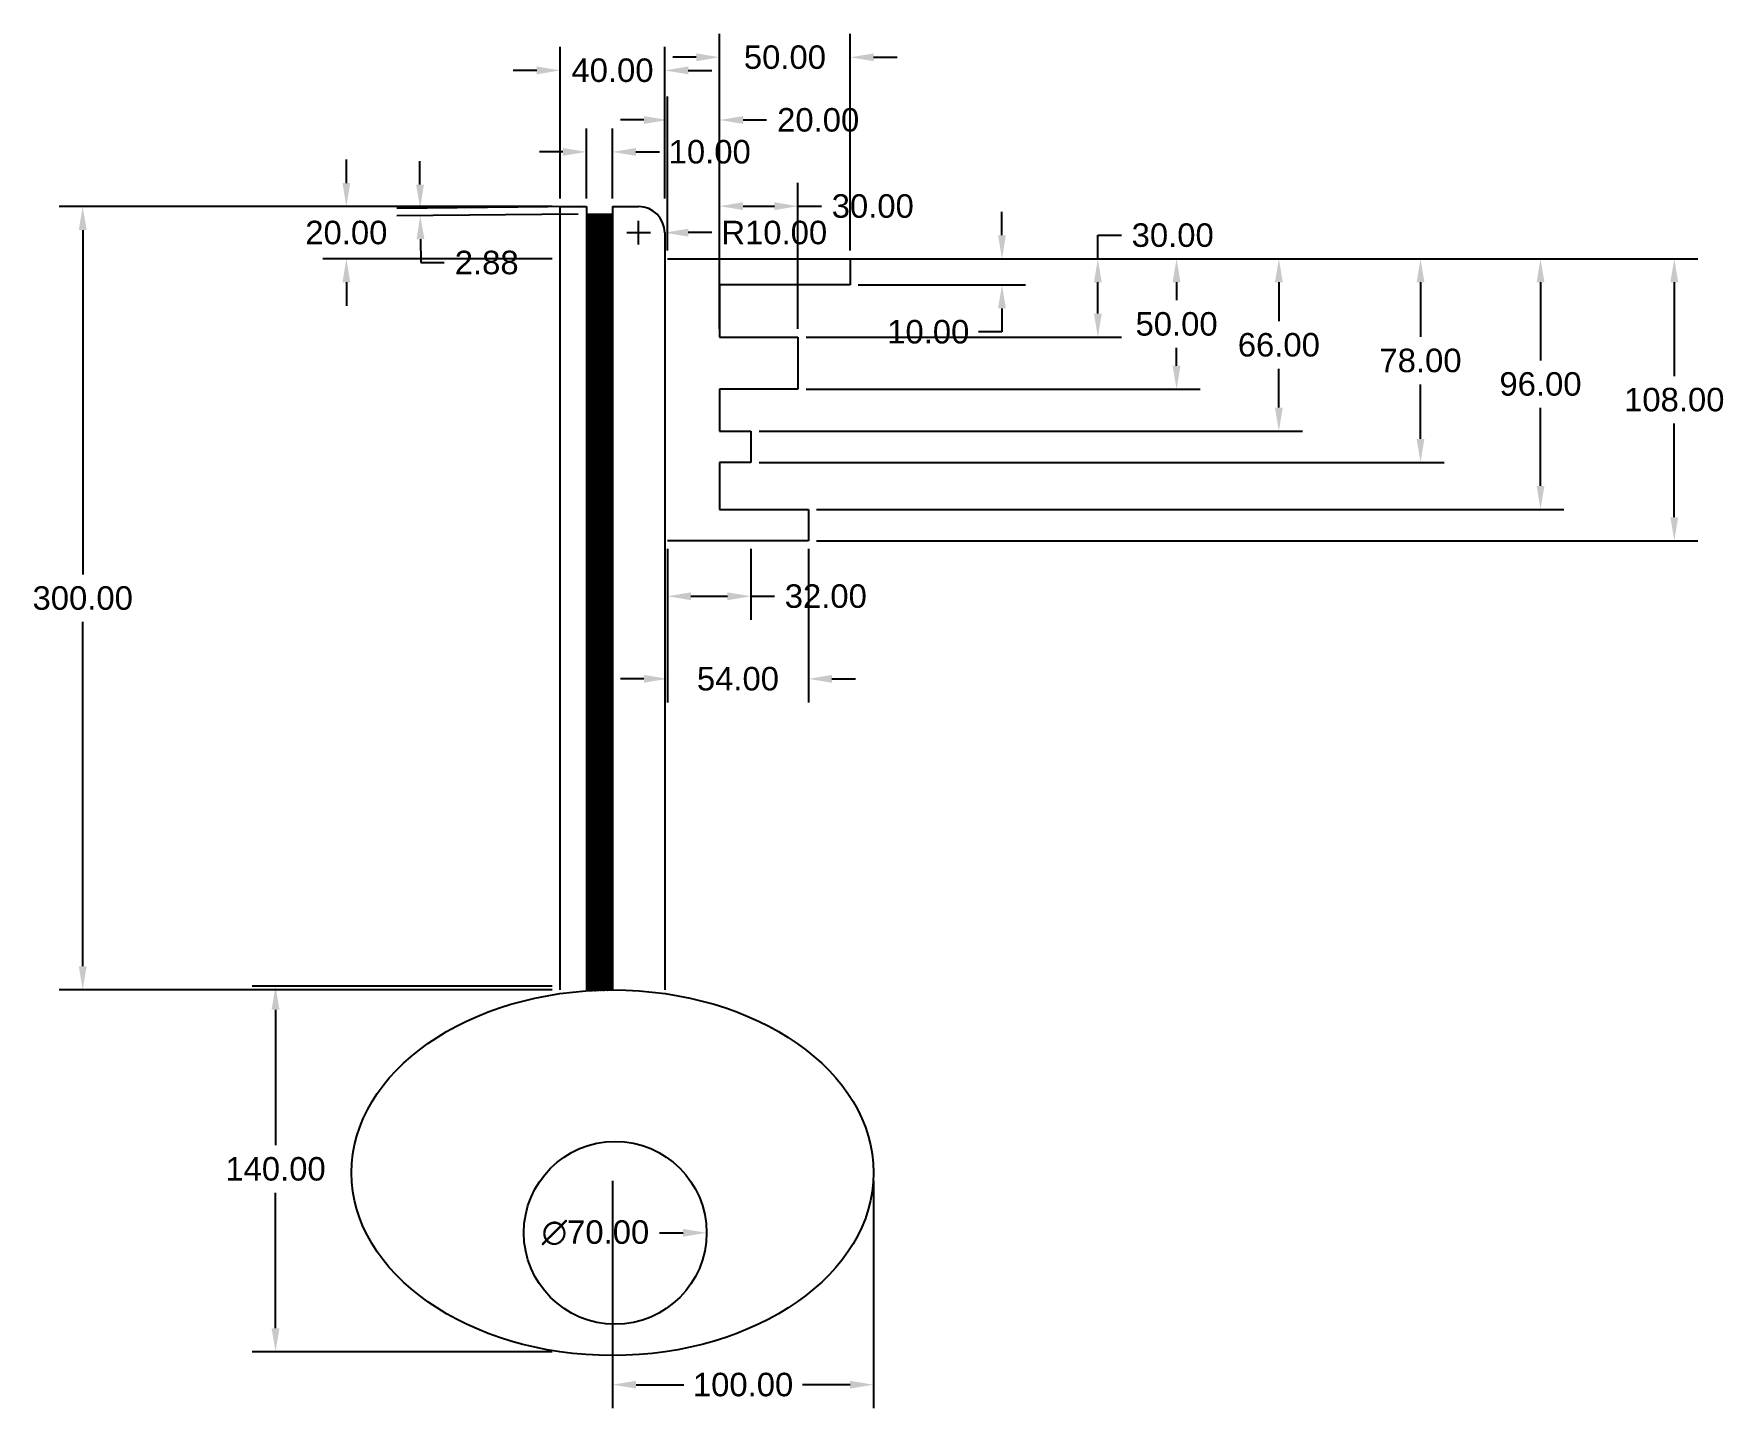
# Model space of a CAD drawing. Header units: millimetres. Extents: x 215 to 862, y 96 to 623.
import ezdxf

# ---------------------------------------------------------------- set-up
doc = ezdxf.new("R2010")
doc.units = ezdxf.units.MM
doc.header["$MEASUREMENT"] = 0
doc.styles.get("Standard").update_dxf_attribs({"font": 'arial.ttf'})
doc.dimstyles.get("Standard").update_dxf_attribs({"dimscale": 50, "dimtxt": 0.18, "dimasz": 0.18, "dimexe": 0.18, "dimexo": 0.0625, "dimgap": 0.09, "dimtad": 0, "dimtih": 1, "dimtoh": 1, "dimzin": 0, "dimdsep": 46, "dimtxsty": 'Standard', "dimcen": 0.09, "dimadec": 0, "dimazin": 0, "dimtfac": 1, "dimtofl": 0, "dimtmove": 0, "dimatfit": 3, "dimfxl": 1, "dimtolj": 1, "dimtzin": 0, "dimarcsym": 0})

# ---------------------------------------------------------------- blocks, each defined once
blk = doc.blocks.new('*D1')
at = {"color": 0, "lineweight": -2, "transparency": 16777216}
for p, q in [((458.03, 539.79), (458.03, 598.82)), ((478.03, 539.79), (478.03, 598.82)), ((449.03, 589.82), (440.03, 589.82)), ((487.03, 589.82), (496.03, 589.82))]:
    blk.add_line(p, q, dxfattribs=at)
at = {"color": 0, "transparency": 16777216}
for points in [[(449.03, 591.32), (449.03, 588.32), (458.03, 589.82)], [(487.03, 591.32), (487.03, 588.32), (478.03, 589.82)]]:
    blk.add_solid(points, dxfattribs=at)
at = {"layer": 'Defpoints', "color": 0, "transparency": 16777216}
for p in [(478.03, 589.82), (458.03, 536.67), (478.03, 536.67)]:
    blk.add_point(p, dxfattribs=at)
at = {"color": 0, "transparency": 16777216, "insert": (515.77, 589.82), "char_height": 9, "attachment_point": 5}
blk.add_mtext('\\A1;20.00', dxfattribs=at)
blk = doc.blocks.new('*D2')
at = {"color": 0, "lineweight": -2, "transparency": 16777216}
for p, q in [((478.03, 529.79), (478.03, 622.84)), ((528.03, 539.79), (528.03, 622.84)), ((469.03, 613.84), (460.03, 613.84)), ((537.03, 613.84), (546.03, 613.84))]:
    blk.add_line(p, q, dxfattribs=at)
at = {"color": 0, "transparency": 16777216}
for points in [[(469.03, 615.34), (469.03, 612.34), (478.03, 613.84)], [(537.03, 615.34), (537.03, 612.34), (528.03, 613.84)]]:
    blk.add_solid(points, dxfattribs=at)
at = {"layer": 'Defpoints', "color": 0, "transparency": 16777216}
for p in [(528.03, 613.84), (528.03, 536.67), (478.03, 526.67)]:
    blk.add_point(p, dxfattribs=at)
at = {"color": 0, "transparency": 16777216, "insert": (503.03, 613.84), "char_height": 9, "attachment_point": 5}
blk.add_mtext('\\A1;50.00', dxfattribs=at)
blk = doc.blocks.new('*D3')
at = {"color": 0, "lineweight": -2, "transparency": 16777216}
for p, q in [((478.03, 509.79), (478.03, 565.81)), ((508.03, 509.79), (508.03, 565.81)), ((487.03, 556.81), (499.03, 556.81)), ((508.03, 556.81), (517.03, 556.81))]:
    blk.add_line(p, q, dxfattribs=at)
at = {"color": 0, "transparency": 16777216}
for points in [[(487.03, 558.31), (487.03, 555.31), (478.03, 556.81)], [(499.03, 558.31), (499.03, 555.31), (508.03, 556.81)]]:
    blk.add_solid(points, dxfattribs=at)
at = {"layer": 'Defpoints', "color": 0, "transparency": 16777216}
for p in [(508.03, 556.81), (478.03, 506.67), (508.03, 506.67)]:
    blk.add_point(p, dxfattribs=at)
at = {"color": 0, "transparency": 16777216, "insert": (536.69, 556.81), "char_height": 9, "attachment_point": 5}
blk.add_mtext('\\A1;30.00', dxfattribs=at)
blk = doc.blocks.new('*D4')
at = {"color": 0, "lineweight": -2, "transparency": 16777216}
for p, q in [((586.19, 545.67), (586.19, 554.67)), ((531.15, 536.67), (595.19, 536.67)), ((531.15, 526.67), (595.19, 526.67)), ((586.19, 517.67), (586.19, 508.67)), ((586.19, 508.67), (577.19, 508.67))]:
    blk.add_line(p, q, dxfattribs=at)
at = {"color": 0, "transparency": 16777216}
for points in [[(584.69, 545.67), (587.69, 545.67), (586.19, 536.67)], [(584.69, 517.67), (587.69, 517.67), (586.19, 526.67)]]:
    blk.add_solid(points, dxfattribs=at)
at = {"layer": 'Defpoints', "color": 0, "transparency": 16777216}
for p in [(528.03, 536.67), (528.03, 526.67), (586.19, 526.67)]:
    blk.add_point(p, dxfattribs=at)
at = {"color": 0, "transparency": 16777216, "insert": (557.95, 508.67), "char_height": 9, "attachment_point": 5}
blk.add_mtext('\\A1;10.00', dxfattribs=at)
blk = doc.blocks.new('*D7')
at = {"color": 0, "lineweight": -2, "transparency": 16777216}
for p, q in [((622.92, 536.67), (622.92, 545.67)), ((622.92, 545.67), (631.92, 545.67)), ((511.15, 536.67), (631.92, 536.67)), ((622.92, 515.67), (622.92, 527.67)), ((511.15, 506.67), (631.92, 506.67))]:
    blk.add_line(p, q, dxfattribs=at)
at = {"color": 0, "transparency": 16777216}
for points in [[(621.42, 527.67), (624.42, 527.67), (622.92, 536.67)], [(621.42, 515.67), (624.42, 515.67), (622.92, 506.67)]]:
    blk.add_solid(points, dxfattribs=at)
at = {"layer": 'Defpoints', "color": 0, "transparency": 16777216}
for p in [(508.03, 536.67), (622.92, 536.67), (508.03, 506.67)]:
    blk.add_point(p, dxfattribs=at)
at = {"color": 0, "transparency": 16777216, "insert": (651.59, 545.67), "char_height": 9, "attachment_point": 5}
blk.add_mtext('\\A1;30.00', dxfattribs=at)
blk = doc.blocks.new('*D8')
at = {"color": 0, "lineweight": -2, "transparency": 16777216}
for p, q in [((511.15, 536.67), (662.07, 536.67)), ((653.07, 527.67), (653.07, 520.76)), ((653.07, 495.67), (653.07, 502.57)), ((511.15, 486.67), (662.07, 486.67))]:
    blk.add_line(p, q, dxfattribs=at)
at = {"color": 0, "transparency": 16777216}
for points in [[(651.57, 527.67), (654.57, 527.67), (653.07, 536.67)], [(651.57, 495.67), (654.57, 495.67), (653.07, 486.67)]]:
    blk.add_solid(points, dxfattribs=at)
at = {"layer": 'Defpoints', "color": 0, "transparency": 16777216}
for p in [(508.03, 536.67), (653.07, 536.67), (508.03, 486.67)]:
    blk.add_point(p, dxfattribs=at)
at = {"color": 0, "transparency": 16777216, "insert": (653.07, 511.67), "char_height": 9, "attachment_point": 5}
blk.add_mtext('\\A1;50.00', dxfattribs=at)
blk = doc.blocks.new('*D9')
at = {"color": 0, "lineweight": -2, "transparency": 16777216}
for p, q in [((493.15, 536.67), (701.26, 536.67)), ((692.26, 527.67), (692.26, 512.76)), ((692.26, 479.67), (692.26, 494.57)), ((493.15, 470.67), (701.26, 470.67))]:
    blk.add_line(p, q, dxfattribs=at)
at = {"color": 0, "transparency": 16777216}
for points in [[(690.76, 527.67), (693.76, 527.67), (692.26, 536.67)], [(690.76, 479.67), (693.76, 479.67), (692.26, 470.67)]]:
    blk.add_solid(points, dxfattribs=at)
at = {"layer": 'Defpoints', "color": 0, "transparency": 16777216}
for p in [(490.03, 536.67), (692.26, 536.67), (490.03, 470.67)]:
    blk.add_point(p, dxfattribs=at)
at = {"color": 0, "transparency": 16777216, "insert": (692.26, 503.67), "char_height": 9, "attachment_point": 5}
blk.add_mtext('\\A1;66.00', dxfattribs=at)
blk = doc.blocks.new('*D10')
at = {"color": 0, "lineweight": -2, "transparency": 16777216}
for p, q in [((493.15, 536.67), (755.53, 536.67)), ((746.53, 527.67), (746.53, 506.76)), ((746.53, 467.67), (746.53, 488.57)), ((493.15, 458.67), (755.53, 458.67))]:
    blk.add_line(p, q, dxfattribs=at)
at = {"color": 0, "transparency": 16777216}
for points in [[(745.03, 527.67), (748.03, 527.67), (746.53, 536.67)], [(745.03, 467.67), (748.03, 467.67), (746.53, 458.67)]]:
    blk.add_solid(points, dxfattribs=at)
at = {"layer": 'Defpoints', "color": 0, "transparency": 16777216}
for p in [(490.03, 536.67), (746.53, 536.67), (490.03, 458.67)]:
    blk.add_point(p, dxfattribs=at)
at = {"color": 0, "transparency": 16777216, "insert": (746.53, 497.67), "char_height": 9, "attachment_point": 5}
blk.add_mtext('\\A1;78.00', dxfattribs=at)
blk = doc.blocks.new('*D11')
at = {"color": 0, "lineweight": -2, "transparency": 16777216}
for p, q in [((511.15, 536.67), (801.5, 536.67)), ((792.5, 527.67), (792.5, 497.76)), ((792.5, 449.67), (792.5, 479.57)), ((515.15, 440.67), (801.5, 440.67))]:
    blk.add_line(p, q, dxfattribs=at)
at = {"color": 0, "transparency": 16777216}
for points in [[(791, 527.67), (794, 527.67), (792.5, 536.67)], [(791, 449.67), (794, 449.67), (792.5, 440.67)]]:
    blk.add_solid(points, dxfattribs=at)
at = {"layer": 'Defpoints', "color": 0, "transparency": 16777216}
for p in [(508.03, 536.67), (792.5, 536.67), (512.03, 440.67)]:
    blk.add_point(p, dxfattribs=at)
at = {"color": 0, "transparency": 16777216, "insert": (792.5, 488.67), "char_height": 9, "attachment_point": 5}
blk.add_mtext('\\A1;96.00', dxfattribs=at)
blk = doc.blocks.new('*D12')
at = {"color": 0, "lineweight": -2, "transparency": 16777216}
for p, q in [((515.15, 536.67), (852.75, 536.67)), ((843.75, 527.67), (843.75, 491.76)), ((843.75, 437.67), (843.75, 473.57)), ((515.15, 428.67), (852.75, 428.67))]:
    blk.add_line(p, q, dxfattribs=at)
at = {"color": 0, "transparency": 16777216}
for points in [[(842.25, 527.67), (845.25, 527.67), (843.75, 536.67)], [(842.25, 437.67), (845.25, 437.67), (843.75, 428.67)]]:
    blk.add_solid(points, dxfattribs=at)
at = {"layer": 'Defpoints', "color": 0, "transparency": 16777216}
for p in [(512.03, 536.67), (843.75, 536.67), (512.03, 428.67)]:
    blk.add_point(p, dxfattribs=at)
at = {"color": 0, "transparency": 16777216, "insert": (843.75, 482.67), "char_height": 9, "attachment_point": 5}
blk.add_mtext('\\A1;108.00', dxfattribs=at)
blk = doc.blocks.new('*D13')
at = {"color": 0, "lineweight": -2, "transparency": 16777216}
for p, q in [((458.03, 425.54), (458.03, 398.41)), ((490.03, 425.54), (490.03, 398.41)), ((467.03, 407.41), (481.03, 407.41)), ((490.03, 407.41), (499.03, 407.41))]:
    blk.add_line(p, q, dxfattribs=at)
at = {"color": 0, "transparency": 16777216}
for points in [[(467.03, 408.91), (467.03, 405.91), (458.03, 407.41)], [(481.03, 408.91), (481.03, 405.91), (490.03, 407.41)]]:
    blk.add_solid(points, dxfattribs=at)
at = {"layer": 'Defpoints', "color": 0, "transparency": 16777216}
for p in [(458.03, 428.67), (490.03, 428.67), (490.03, 407.41)]:
    blk.add_point(p, dxfattribs=at)
at = {"color": 0, "transparency": 16777216, "insert": (518.69, 407.41), "char_height": 9, "attachment_point": 5}
blk.add_mtext('\\A1;32.00', dxfattribs=at)
blk = doc.blocks.new('*D14')
at = {"color": 0, "lineweight": -2, "transparency": 16777216}
for p, q in [((458.03, 425.54), (458.03, 366.78)), ((512.03, 425.54), (512.03, 366.78)), ((449.03, 375.78), (440.03, 375.78)), ((521.03, 375.78), (530.03, 375.78))]:
    blk.add_line(p, q, dxfattribs=at)
at = {"color": 0, "transparency": 16777216}
for points in [[(449.03, 377.28), (449.03, 374.28), (458.03, 375.78)], [(521.03, 377.28), (521.03, 374.28), (512.03, 375.78)]]:
    blk.add_solid(points, dxfattribs=at)
at = {"layer": 'Defpoints', "color": 0, "transparency": 16777216}
for p in [(458.03, 428.67), (512.03, 428.67), (512.03, 375.78)]:
    blk.add_point(p, dxfattribs=at)
at = {"color": 0, "transparency": 16777216, "insert": (485.03, 375.78), "char_height": 9, "attachment_point": 5}
blk.add_mtext('\\A1;54.00', dxfattribs=at)
blk = doc.blocks.new('*D15')
at = {"color": 0, "lineweight": -2, "transparency": 16777216}
for p, q in [((416.97, 559.79), (416.97, 617.82)), ((456.97, 559.79), (456.97, 617.82)), ((407.97, 608.82), (398.97, 608.82)), ((465.97, 608.82), (474.97, 608.82))]:
    blk.add_line(p, q, dxfattribs=at)
at = {"color": 0, "transparency": 16777216}
for points in [[(407.97, 610.32), (407.97, 607.32), (416.97, 608.82)], [(465.97, 610.32), (465.97, 607.32), (456.97, 608.82)]]:
    blk.add_solid(points, dxfattribs=at)
at = {"layer": 'Defpoints', "color": 0, "transparency": 16777216}
for p in [(456.97, 608.82), (416.97, 556.67), (456.97, 556.67)]:
    blk.add_point(p, dxfattribs=at)
at = {"color": 0, "transparency": 16777216, "insert": (436.97, 608.82), "char_height": 9, "attachment_point": 5}
blk.add_mtext('\\A1;40.00', dxfattribs=at)
blk = doc.blocks.new('*D16')
at = {"color": 0, "lineweight": -2, "transparency": 16777216}
for p, q in [((426.97, 559.79), (426.97, 586.6)), ((436.97, 559.79), (436.97, 586.6)), ((417.97, 577.6), (408.97, 577.6)), ((445.97, 577.6), (454.97, 577.6))]:
    blk.add_line(p, q, dxfattribs=at)
at = {"color": 0, "transparency": 16777216}
for points in [[(417.97, 579.1), (417.97, 576.1), (426.97, 577.6)], [(445.97, 579.1), (445.97, 576.1), (436.97, 577.6)]]:
    blk.add_solid(points, dxfattribs=at)
at = {"layer": 'Defpoints', "color": 0, "transparency": 16777216}
for p in [(436.97, 577.6), (426.97, 556.67), (436.97, 556.67)]:
    blk.add_point(p, dxfattribs=at)
at = {"color": 0, "transparency": 16777216, "insert": (474.22, 577.6), "char_height": 9, "attachment_point": 5}
blk.add_mtext('\\A1;10.00', dxfattribs=at)
blk = doc.blocks.new('*D18')
at = {"color": 0, "lineweight": -2, "transparency": 16777216}
for p, q in [((335.01, 565.67), (335.01, 574.67)), ((413.85, 556.67), (326.01, 556.67)), ((413.85, 536.67), (326.01, 536.67)), ((335.01, 527.67), (335.01, 518.67))]:
    blk.add_line(p, q, dxfattribs=at)
at = {"color": 0, "transparency": 16777216}
for points in [[(333.51, 565.67), (336.51, 565.67), (335.01, 556.67)], [(333.51, 527.67), (336.51, 527.67), (335.01, 536.67)]]:
    blk.add_solid(points, dxfattribs=at)
at = {"layer": 'Defpoints', "color": 0, "transparency": 16777216}
for p in [(416.97, 556.67), (335.01, 536.67), (416.97, 536.67)]:
    blk.add_point(p, dxfattribs=at)
at = {"color": 0, "transparency": 16777216, "insert": (335.01, 546.67), "char_height": 9, "attachment_point": 5}
blk.add_mtext('\\A1;20.00', dxfattribs=at)
blk = doc.blocks.new('*D19')
at = {"color": 0, "lineweight": -2, "transparency": 16777216}
for p, q in [((363.22, 565.06), (363.13, 574.06)), ((423.85, 556.64), (354.3, 555.98)), ((423.88, 553.76), (354.33, 553.1)), ((363.42, 544.18), (363.5, 535.18)), ((363.5, 535.18), (372.5, 535.18))]:
    blk.add_line(p, q, dxfattribs=at)
at = {"color": 0, "transparency": 16777216}
for points in [[(364.72, 565.07), (361.72, 565.05), (363.3, 556.06)], [(364.92, 544.2), (361.92, 544.17), (363.33, 553.18)]]:
    blk.add_solid(points, dxfattribs=at)
at = {"layer": 'Defpoints', "color": 0, "transparency": 16777216}
for p in [(426.97, 556.67), (363.33, 553.18), (427, 553.79)]:
    blk.add_point(p, dxfattribs=at)
at = {"color": 0, "transparency": 16777216, "insert": (388.78, 535.18), "char_height": 9, "attachment_point": 5}
blk.add_mtext('\\A1;2.88', dxfattribs=at)
blk = doc.blocks.new('*D20')
at = {"color": 0, "lineweight": -2, "transparency": 16777216}
for p, q in [((413.85, 556.67), (225.01, 556.67)), ((234.01, 547.67), (234.01, 415.76)), ((234.01, 265.67), (234.01, 397.57)), ((413.85, 256.67), (225.01, 256.67))]:
    blk.add_line(p, q, dxfattribs=at)
at = {"color": 0, "transparency": 16777216}
for points in [[(232.51, 547.67), (235.51, 547.67), (234.01, 556.67)], [(232.51, 265.67), (235.51, 265.67), (234.01, 256.67)]]:
    blk.add_solid(points, dxfattribs=at)
at = {"layer": 'Defpoints', "color": 0, "transparency": 16777216}
for p in [(416.97, 556.67), (234.01, 256.67), (416.97, 256.67)]:
    blk.add_point(p, dxfattribs=at)
at = {"color": 0, "transparency": 16777216, "insert": (234.01, 406.67), "char_height": 9, "attachment_point": 5}
blk.add_mtext('\\A1;300.00', dxfattribs=at)
blk = doc.blocks.new('*D21')
at = {"color": 0, "lineweight": -2, "transparency": 16777216}
blk.add_line((455, 163.6), (464, 163.6), dxfattribs=at)
at = {"color": 0, "transparency": 16777216}
blk.add_solid([(464, 165.1), (464, 162.1), (473, 163.6)], dxfattribs=at)
at = {"layer": 'Defpoints', "color": 0, "transparency": 16777216}
for p in [(403, 163.6), (473, 163.6)]:
    blk.add_point(p, dxfattribs=at)
at = {"color": 0, "transparency": 16777216, "insert": (430.44, 163.6), "char_height": 9, "attachment_point": 5}
blk.add_mtext('\\A1;∅70.00', dxfattribs=at)
blk = doc.blocks.new('*D22')
at = {"color": 0, "lineweight": -2, "transparency": 16777216}
for p, q in [((413.85, 258.05), (298.88, 258.05)), ((307.88, 249.05), (307.88, 197.15)), ((307.88, 127.05), (307.88, 178.96)), ((413.85, 118.05), (298.88, 118.05))]:
    blk.add_line(p, q, dxfattribs=at)
at = {"color": 0, "transparency": 16777216}
for points in [[(306.38, 249.05), (309.38, 249.05), (307.88, 258.05)], [(306.38, 127.05), (309.38, 127.05), (307.88, 118.05)]]:
    blk.add_solid(points, dxfattribs=at)
at = {"layer": 'Defpoints', "color": 0, "transparency": 16777216}
for p in [(307.88, 258.05), (416.97, 258.05), (416.97, 118.05)]:
    blk.add_point(p, dxfattribs=at)
at = {"color": 0, "transparency": 16777216, "insert": (307.88, 188.05), "char_height": 9, "attachment_point": 5}
blk.add_mtext('\\A1;140.00', dxfattribs=at)
blk = doc.blocks.new('*D23')
at = {"color": 0, "lineweight": -2, "transparency": 16777216}
for p, q in [((437, 183.51), (437, 96.43)), ((537, 183.51), (537, 96.43)), ((446, 105.43), (464.26, 105.43)), ((528, 105.43), (509.74, 105.43))]:
    blk.add_line(p, q, dxfattribs=at)
at = {"color": 0, "transparency": 16777216}
for points in [[(446, 106.93), (446, 103.93), (437, 105.43)], [(528, 106.93), (528, 103.93), (537, 105.43)]]:
    blk.add_solid(points, dxfattribs=at)
at = {"layer": 'Defpoints', "color": 0, "transparency": 16777216}
for p in [(437, 186.63), (537, 186.63), (537, 105.43)]:
    blk.add_point(p, dxfattribs=at)
at = {"color": 0, "transparency": 16777216, "insert": (487, 105.43), "char_height": 9, "attachment_point": 5}
blk.add_mtext('\\A1;100.00', dxfattribs=at)
blk = doc.blocks.new('*D24')
at = {"color": 0, "lineweight": -2, "transparency": 16777216}
for p, q in [((446.97, 542.17), (446.97, 551.17)), ((442.47, 546.67), (451.47, 546.67)), ((474.97, 546.67), (465.97, 546.67))]:
    blk.add_line(p, q, dxfattribs=at)
at = {"color": 0, "transparency": 16777216}
blk.add_solid([(465.97, 548.17), (465.97, 545.17), (456.97, 546.67)], dxfattribs=at)
at = {"layer": 'Defpoints', "color": 0, "transparency": 16777216}
for p in [(446.97, 546.67), (456.97, 546.67)]:
    blk.add_point(p, dxfattribs=at)
at = {"color": 0, "transparency": 16777216, "insert": (498.95, 546.67), "char_height": 9, "attachment_point": 5}
blk.add_mtext('\\A1;R10.00', dxfattribs=at)

msp = doc.modelspace()

# ---------------------------------------------------------------- hatches: boundary and pattern name
h = msp.add_hatch()
h.set_pattern_fill('ANSI31', color=256)
edge = h.paths.add_edge_path()
edge.add_line((436.974, 553.786), (426.974, 553.786))
edge.add_line((426.974, 553.786), (426.974, 256.281))
edge.add_ellipse((437, 186.633), major_axis=(100, 0), ratio=0.7, start_angle=90.014867, end_angle=95.754112, ccw=False)
edge.add_line((436.974, 256.633), (436.974, 553.786))

# ---------------------------------------------------------------- linework, layer by layer
for p, q in [((416.974, 256.666), (416.974, 556.666)), ((416.974, 556.666), (426.974, 556.666)), ((426.974, 556.666), (426.974, 256.281)), ((436.974, 556.666), (446.974, 556.666)), ((436.974, 556.666), (436.974, 256.633)), ((446.974, 556.666), (446.974, 556.666)), ((427.002, 553.786), (437.002, 553.786)), ((456.974, 546.666), (456.974, 256.666)), ((456.974, 546.666), (456.974, 546.666)), ((458.028, 536.666), (528.028, 536.666)), ((528.028, 536.666), (528.028, 526.666)), ((528.028, 526.666), (478.028, 526.666)), ((478.028, 526.666), (478.028, 506.666)), ((478.028, 506.666), (508.028, 506.666)), ((508.028, 506.666), (508.028, 486.666)), ((508.028, 486.666), (478.028, 486.666)), ((478.028, 486.666), (478.028, 470.666)), ((478.028, 470.666), (490.028, 470.666)), ((490.028, 470.666), (490.028, 458.666)), ((490.028, 458.666), (478.028, 458.666)), ((478.028, 458.666), (478.028, 440.666)), ((478.028, 440.666), (512.028, 440.666)), ((512.028, 440.666), (512.028, 428.666)), ((478.028, 428.666), (458.028, 428.666)), ((512.028, 428.666), (478.028, 428.666))]:
    msp.add_line(p, q)
msp.add_circle((438.002, 163.601), 35)
msp.add_arc((446.974, 546.666), 10, 0, 90)
msp.add_ellipse((437, 186.633), major_axis=(100, 0), ratio=0.7)

# ---------------------------------------------------------------- dimensions: what is measured, and where the dimension line sits
for base, p1, p2, picture, middle in [((528.028, 613.835), (478.028, 526.666), (528.028, 536.666), '*D2', (503.028, 613.835)), ((456.974, 608.824), (416.974, 556.666), (456.974, 556.666), '*D15', (436.974, 608.824)), ((478.028, 589.824), (458.028, 536.666), (478.028, 536.666), '*D1', (515.774, 589.824)), ((436.974, 577.604), (426.974, 556.666), (436.974, 556.666), '*D16', (474.221, 577.604)), ((508.028, 556.808), (478.028, 506.666), (508.028, 506.666), '*D3', (536.694, 556.808)), ((512.028, 375.78), (458.028, 428.666), (512.028, 428.666), '*D14', (485.028, 375.78)), ((490.028, 407.409), (458.028, 428.666), (490.028, 428.666), '*D13', (518.694, 407.409)), ((537, 105.427), (437, 186.633), (537, 186.633), '*D23', (487, 105.427))]:
    dim = msp.add_linear_dim(base=base, p1=p1, p2=p2, dimstyle='Standard')
    dim.commit()
    dim.dimension.update_dxf_attribs({"geometry": picture, "text_midpoint": middle})
for base, p1, p2, picture, middle in [((335.009, 536.666), (416.974, 556.666), (416.974, 536.666), '*D18', (335.009, 546.666)), ((234.014, 256.666), (416.974, 556.666), (416.974, 256.666), '*D20', (234.014, 406.666)), ((622.921, 536.666), (508.028, 506.666), (508.028, 536.666), '*D7', (651.587, 545.666)), ((586.194, 526.666), (528.028, 536.666), (528.028, 526.666), '*D4', (557.947, 508.666)), ((692.261, 536.666), (490.028, 470.666), (490.028, 536.666), '*D9', (692.261, 503.666)), ((746.527, 536.666), (490.028, 458.666), (490.028, 536.666), '*D10', (746.527, 497.666)), ((653.068, 536.666), (508.028, 486.666), (508.028, 536.666), '*D8', (653.068, 511.666)), ((792.502, 536.666), (512.028, 440.666), (508.028, 536.666), '*D11', (792.502, 488.666)), ((843.753, 536.666), (512.028, 428.666), (512.028, 536.666), '*D12', (843.753, 482.666)), ((307.876, 258.051), (416.974, 118.051), (416.974, 258.051), '*D22', (307.876, 188.051))]:
    dim = msp.add_linear_dim(base=base, p1=p1, p2=p2, angle=90, dimstyle='Standard')
    dim.commit()
    dim.dimension.update_dxf_attribs({"geometry": picture, "text_midpoint": middle})
dim = msp.add_aligned_dim(p1=(426.974, 556.666), p2=(427.002, 553.786), distance=-63.674, dimstyle='Standard')
dim.commit()
dim.dimension.update_dxf_attribs({"geometry": '*D19', "text_midpoint": (388.776, 535.182)})
dim = msp.add_radius_dim(center=(446.974, 546.666), mpoint=(456.974, 546.666), dimstyle='Standard')
dim.commit()
dim.dimension.update_dxf_attribs({"geometry": '*D24', "text_midpoint": (498.951, 546.666)})
dim = msp.add_diameter_dim_2p(p1=(403.002, 163.601), p2=(473.002, 163.601), dimstyle='Standard')
dim.commit()
dim.dimension.update_dxf_attribs({"geometry": '*D21', "text_midpoint": (430.436, 163.601), "dimtype": 163})

doc.saveas('drawing.dxf')
